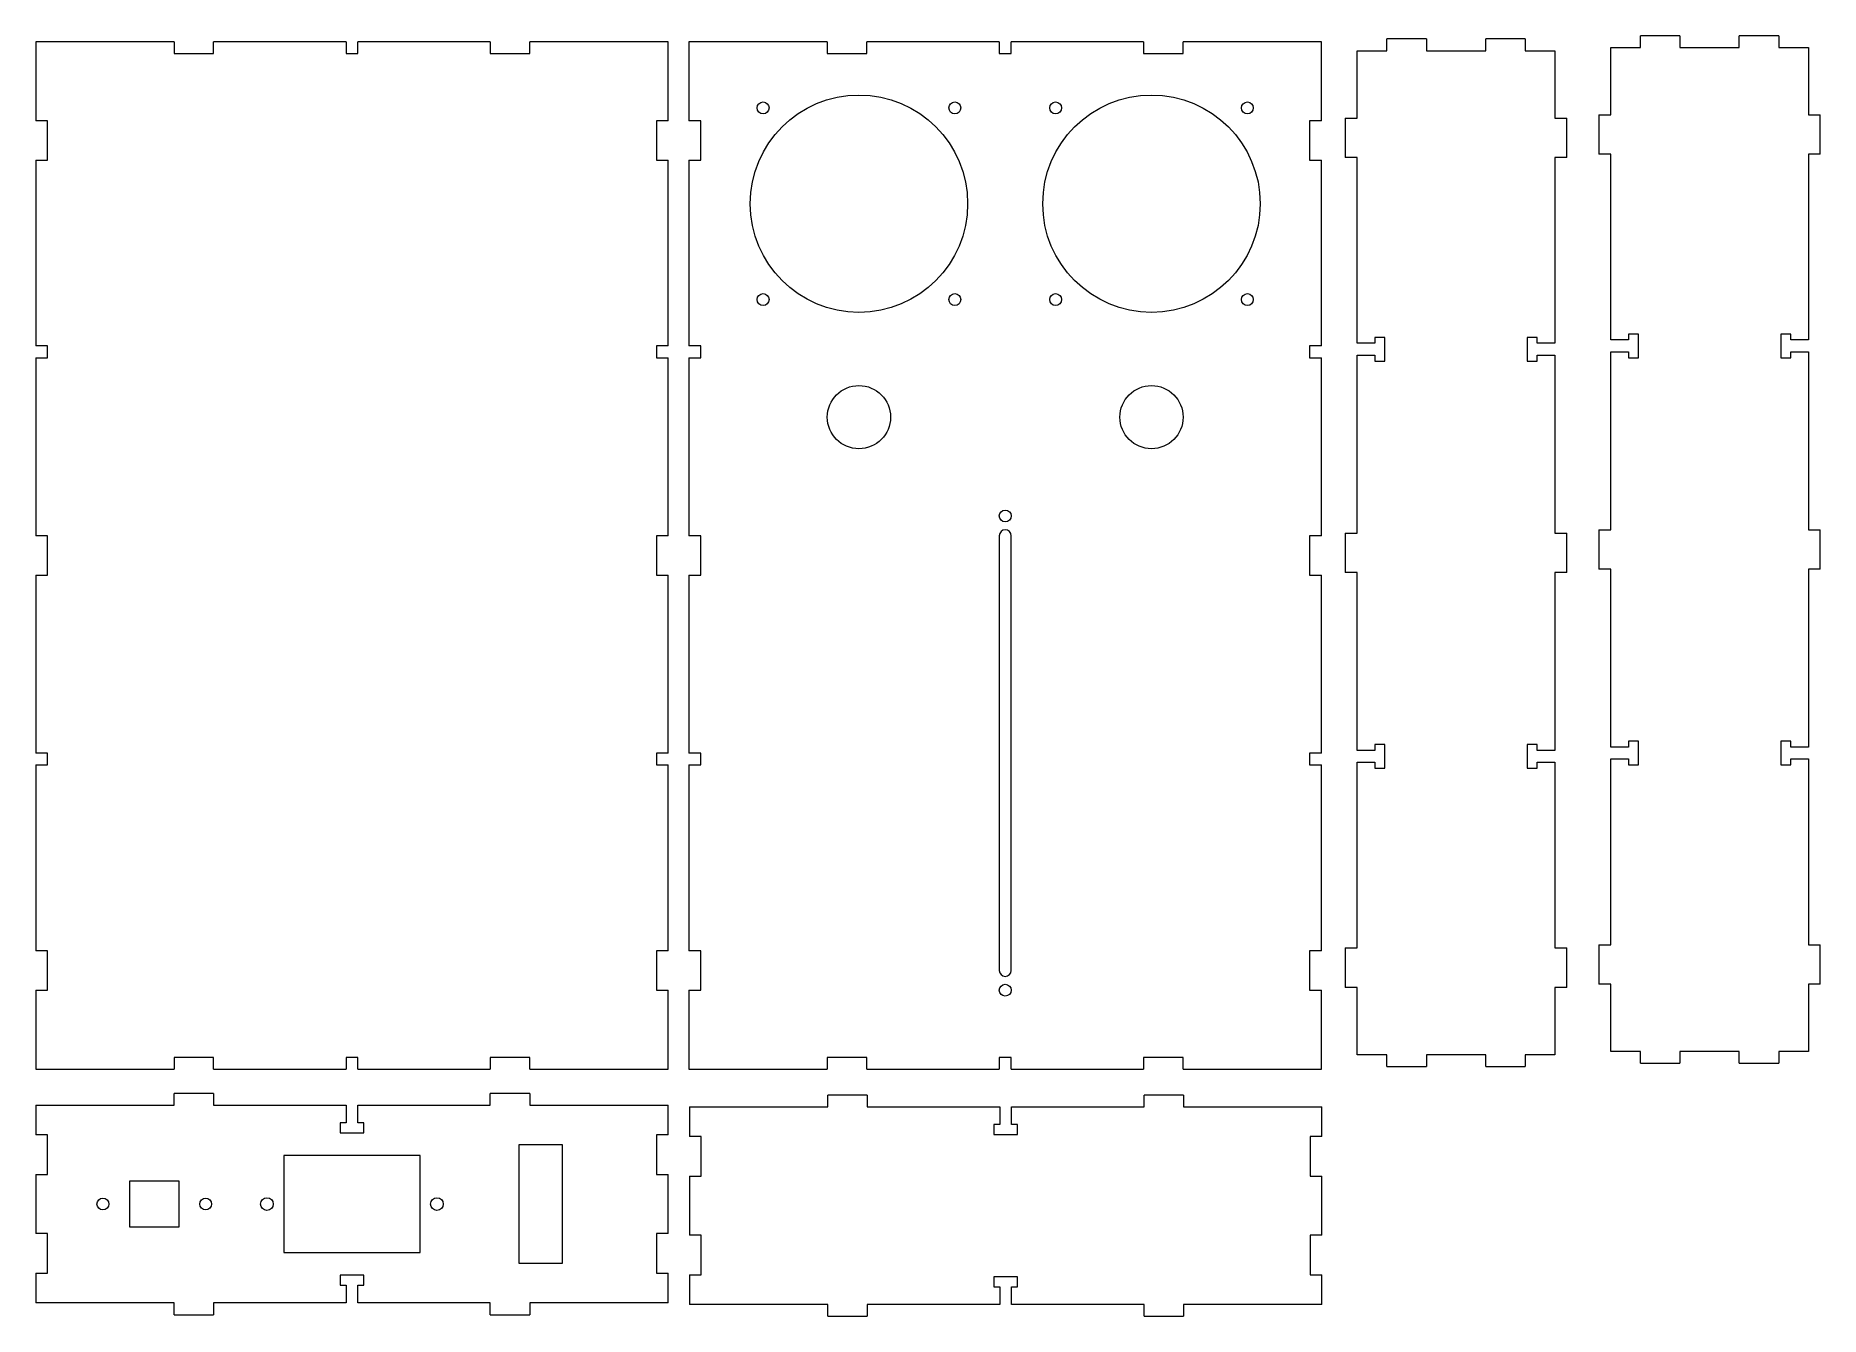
# Model space of a CAD drawing. Header units: millimetres. Extents: x 12 to 463, y 69 to 393.
import ezdxf

# ---------------------------------------------------------------- set-up
doc = ezdxf.new("R2010")
doc.units = ezdxf.units.MM

msp = doc.modelspace()

# ---------------------------------------------------------------- linework, layer by layer
at = {"color": 7, "linetype": 'Continuous', "lineweight": 15}
for p, q in [((417.83, 390.48), (417.83, 393.48)), ((427.83, 393.48), (417.83, 393.48)), ((427.83, 393.48), (427.83, 390.48)), ((442.83, 390.48), (442.83, 393.48)), ((452.83, 393.48), (442.83, 393.48)), ((452.83, 393.48), (452.83, 390.48)), ((46.91, 391.96), (11.91, 391.96)), ((11.91, 391.96), (11.91, 371.96)), ((46.91, 391.96), (46.91, 388.96)), ((46.91, 388.96), (56.91, 388.96)), ((56.91, 388.96), (56.91, 391.96)), ((90.41, 391.96), (56.91, 391.96)), ((90.41, 391.96), (90.41, 388.96)), ((90.41, 388.96), (93.41, 388.96)), ((93.41, 388.96), (93.41, 391.96)), ((126.91, 391.96), (93.41, 391.96)), ((126.91, 391.96), (126.91, 388.96)), ((126.91, 388.96), (136.91, 388.96)), ((136.91, 388.96), (136.91, 391.96)), ((171.91, 391.96), (136.91, 391.96)), ((171.91, 371.96), (171.91, 391.96)), ((212.15, 391.96), (177.15, 391.96)), ((177.15, 391.96), (177.15, 371.96)), ((212.15, 391.96), (212.15, 388.96)), ((212.15, 388.96), (222.15, 388.96)), ((222.15, 388.96), (222.15, 391.96)), ((255.65, 391.96), (222.15, 391.96)), ((255.65, 391.96), (255.65, 388.96)), ((255.65, 388.96), (258.65, 388.96)), ((258.65, 388.96), (258.65, 391.96)), ((292.15, 391.96), (258.65, 391.96)), ((292.15, 391.96), (292.15, 388.96)), ((292.15, 388.96), (302.15, 388.96)), ((302.15, 388.96), (302.15, 391.96)), ((337.15, 391.96), (302.15, 391.96)), ((337.15, 371.96), (337.15, 391.96)), ((346.18, 372.64), (346.18, 389.64)), ((346.18, 389.64), (353.68, 389.64)), ((353.68, 389.64), (353.68, 392.64)), ((363.68, 392.64), (353.68, 392.64)), ((363.68, 392.64), (363.68, 389.64)), ((363.68, 389.64), (378.68, 389.64)), ((378.68, 389.64), (378.68, 392.64)), ((388.68, 392.64), (378.68, 392.64)), ((388.68, 392.64), (388.68, 389.64)), ((388.68, 389.64), (396.18, 389.64)), ((396.18, 389.64), (396.18, 372.64)), ((410.33, 373.48), (410.33, 390.48)), ((410.33, 390.48), (417.83, 390.48)), ((427.83, 390.48), (442.83, 390.48)), ((452.83, 390.48), (460.33, 390.48)), ((460.33, 390.48), (460.33, 373.48)), ((14.91, 371.96), (11.91, 371.96)), ((14.91, 361.96), (14.91, 371.96)), ((168.91, 371.96), (168.91, 361.96)), ((171.91, 371.96), (168.91, 371.96)), ((180.15, 371.96), (177.15, 371.96)), ((180.15, 361.96), (180.15, 371.96)), ((334.15, 371.96), (334.15, 361.96)), ((337.15, 371.96), (334.15, 371.96)), ((343.18, 372.64), (346.18, 372.64)), ((343.18, 372.64), (343.18, 362.64)), ((396.18, 372.64), (399.18, 372.64)), ((399.18, 362.64), (399.18, 372.64)), ((407.33, 373.48), (410.33, 373.48)), ((407.33, 373.48), (407.33, 363.48)), ((460.33, 373.48), (463.33, 373.48)), ((463.33, 363.48), (463.33, 373.48)), ((11.91, 361.96), (14.91, 361.96)), ((11.91, 361.96), (11.91, 314.96)), ((168.91, 361.96), (171.91, 361.96)), ((171.91, 314.96), (171.91, 361.96)), ((177.15, 361.96), (180.15, 361.96)), ((177.15, 361.96), (177.15, 314.96)), ((334.15, 361.96), (337.15, 361.96)), ((337.15, 314.96), (337.15, 361.96)), ((346.18, 362.64), (343.18, 362.64)), ((346.18, 315.64), (346.18, 362.64)), ((399.18, 362.64), (396.18, 362.64)), ((396.18, 362.64), (396.18, 315.64)), ((410.33, 363.48), (407.33, 363.48)), ((410.33, 316.48), (410.33, 363.48)), ((463.33, 363.48), (460.33, 363.48)), ((460.33, 363.48), (460.33, 316.48)), ((353.18, 317.14), (350.68, 317.14)), ((350.68, 317.14), (350.68, 315.64)), ((353.18, 311.14), (353.18, 317.14)), ((391.68, 317.14), (389.18, 317.14)), ((389.18, 317.14), (389.18, 311.14)), ((391.68, 315.64), (391.68, 317.14)), ((414.83, 316.48), (410.33, 316.48)), ((417.33, 317.98), (414.83, 317.98)), ((414.83, 317.98), (414.83, 316.48)), ((417.33, 311.98), (417.33, 317.98)), ((455.83, 317.98), (453.33, 317.98)), ((453.33, 317.98), (453.33, 311.98)), ((455.83, 316.48), (455.83, 317.98)), ((460.33, 316.48), (455.83, 316.48)), ((14.91, 314.96), (11.91, 314.96)), ((11.91, 311.96), (14.91, 311.96)), ((11.91, 311.96), (11.91, 266.96)), ((14.91, 311.96), (14.91, 314.96)), ((171.91, 314.96), (168.91, 314.96)), ((168.91, 314.96), (168.91, 311.96)), ((168.91, 311.96), (171.91, 311.96)), ((171.91, 266.96), (171.91, 311.96)), ((180.15, 314.96), (177.15, 314.96)), ((177.15, 311.96), (180.15, 311.96)), ((177.15, 311.96), (177.15, 266.96)), ((180.15, 311.96), (180.15, 314.96)), ((337.15, 314.96), (334.15, 314.96)), ((334.15, 314.96), (334.15, 311.96)), ((334.15, 311.96), (337.15, 311.96)), ((337.15, 266.96), (337.15, 311.96)), ((350.68, 315.64), (346.18, 315.64)), ((346.18, 267.64), (346.18, 312.64)), ((346.18, 312.64), (350.68, 312.64)), ((350.68, 312.64), (350.68, 311.14)), ((396.18, 315.64), (391.68, 315.64)), ((391.68, 311.14), (391.68, 312.64)), ((391.68, 312.64), (396.18, 312.64)), ((396.18, 312.64), (396.18, 267.64)), ((410.33, 268.48), (410.33, 313.48)), ((410.33, 313.48), (414.83, 313.48)), ((414.83, 313.48), (414.83, 311.98)), ((414.83, 311.98), (417.33, 311.98)), ((453.33, 311.98), (455.83, 311.98)), ((455.83, 311.98), (455.83, 313.48)), ((455.83, 313.48), (460.33, 313.48)), ((460.33, 313.48), (460.33, 268.48)), ((350.68, 311.14), (353.18, 311.14)), ((389.18, 311.14), (391.68, 311.14)), ((14.91, 266.96), (11.91, 266.96)), ((14.91, 256.96), (14.91, 266.96)), ((171.91, 266.96), (168.91, 266.96)), ((168.91, 266.96), (168.91, 256.96)), ((180.15, 266.96), (177.15, 266.96)), ((180.15, 256.96), (180.15, 266.96)), ((255.65, 266.96), (255.65, 156.96)), ((258.65, 156.96), (258.65, 266.96)), ((337.15, 266.96), (334.15, 266.96)), ((334.15, 266.96), (334.15, 256.96)), ((343.18, 267.64), (346.18, 267.64)), ((343.18, 267.64), (343.18, 257.64)), ((396.18, 267.64), (399.18, 267.64)), ((399.18, 257.64), (399.18, 267.64)), ((407.33, 268.48), (410.33, 268.48)), ((407.33, 268.48), (407.33, 258.48)), ((460.33, 268.48), (463.33, 268.48)), ((463.33, 258.48), (463.33, 268.48)), ((346.18, 257.64), (343.18, 257.64)), ((346.18, 212.64), (346.18, 257.64)), ((399.18, 257.64), (396.18, 257.64)), ((396.18, 257.64), (396.18, 212.64)), ((410.33, 258.48), (407.33, 258.48)), ((410.33, 213.48), (410.33, 258.48)), ((463.33, 258.48), (460.33, 258.48)), ((460.33, 258.48), (460.33, 213.48)), ((11.91, 256.96), (14.91, 256.96)), ((11.91, 256.96), (11.91, 211.96)), ((168.91, 256.96), (171.91, 256.96)), ((171.91, 211.96), (171.91, 256.96)), ((177.15, 256.96), (180.15, 256.96)), ((177.15, 256.96), (177.15, 211.96)), ((334.15, 256.96), (337.15, 256.96)), ((337.15, 211.96), (337.15, 256.96)), ((350.68, 212.64), (346.18, 212.64)), ((353.18, 214.14), (350.68, 214.14)), ((350.68, 214.14), (350.68, 212.64)), ((353.18, 208.14), (353.18, 214.14)), ((391.68, 214.14), (389.18, 214.14)), ((389.18, 214.14), (389.18, 208.14)), ((391.68, 212.64), (391.68, 214.14)), ((396.18, 212.64), (391.68, 212.64)), ((414.83, 213.48), (410.33, 213.48)), ((417.33, 214.98), (414.83, 214.98)), ((414.83, 214.98), (414.83, 213.48)), ((417.33, 208.98), (417.33, 214.98)), ((455.83, 214.98), (453.33, 214.98)), ((453.33, 214.98), (453.33, 208.98)), ((455.83, 213.48), (455.83, 214.98)), ((460.33, 213.48), (455.83, 213.48)), ((14.91, 211.96), (11.91, 211.96)), ((11.91, 208.96), (14.91, 208.96)), ((11.91, 208.96), (11.91, 161.96)), ((14.91, 208.96), (14.91, 211.96)), ((171.91, 211.96), (168.91, 211.96)), ((168.91, 211.96), (168.91, 208.96)), ((168.91, 208.96), (171.91, 208.96)), ((171.91, 161.96), (171.91, 208.96)), ((180.15, 211.96), (177.15, 211.96)), ((177.15, 208.96), (180.15, 208.96)), ((177.15, 208.96), (177.15, 161.96)), ((180.15, 208.96), (180.15, 211.96)), ((337.15, 211.96), (334.15, 211.96)), ((334.15, 211.96), (334.15, 208.96)), ((334.15, 208.96), (337.15, 208.96)), ((337.15, 161.96), (337.15, 208.96)), ((346.18, 162.64), (346.18, 209.64)), ((346.18, 209.64), (350.68, 209.64)), ((350.68, 209.64), (350.68, 208.14)), ((350.68, 208.14), (353.18, 208.14)), ((389.18, 208.14), (391.68, 208.14)), ((391.68, 208.14), (391.68, 209.64)), ((391.68, 209.64), (396.18, 209.64)), ((396.18, 209.64), (396.18, 162.64)), ((410.33, 163.48), (410.33, 210.48)), ((410.33, 210.48), (414.83, 210.48)), ((414.83, 210.48), (414.83, 208.98)), ((414.83, 208.98), (417.33, 208.98)), ((453.33, 208.98), (455.83, 208.98)), ((455.83, 208.98), (455.83, 210.48)), ((455.83, 210.48), (460.33, 210.48)), ((460.33, 210.48), (460.33, 163.48)), ((343.18, 162.64), (346.18, 162.64)), ((343.18, 162.64), (343.18, 152.64)), ((396.18, 162.64), (399.18, 162.64)), ((399.18, 152.64), (399.18, 162.64)), ((407.33, 163.48), (410.33, 163.48)), ((407.33, 163.48), (407.33, 153.48)), ((460.33, 163.48), (463.33, 163.48)), ((463.33, 153.48), (463.33, 163.48)), ((14.91, 161.96), (11.91, 161.96)), ((14.91, 151.96), (14.91, 161.96)), ((171.91, 161.96), (168.91, 161.96)), ((168.91, 161.96), (168.91, 151.96)), ((180.15, 161.96), (177.15, 161.96)), ((180.15, 151.96), (180.15, 161.96)), ((337.15, 161.96), (334.15, 161.96)), ((334.15, 161.96), (334.15, 151.96)), ((11.91, 151.96), (14.91, 151.96)), ((11.91, 151.96), (11.91, 131.96)), ((168.91, 151.96), (171.91, 151.96)), ((171.91, 131.96), (171.91, 151.96)), ((177.15, 151.96), (180.15, 151.96)), ((177.15, 151.96), (177.15, 131.96)), ((334.15, 151.96), (337.15, 151.96)), ((337.15, 131.96), (337.15, 151.96)), ((346.18, 152.64), (343.18, 152.64)), ((346.18, 135.64), (346.18, 152.64)), ((399.18, 152.64), (396.18, 152.64)), ((396.18, 152.64), (396.18, 135.64)), ((410.33, 153.48), (407.33, 153.48)), ((410.33, 136.48), (410.33, 153.48)), ((463.33, 153.48), (460.33, 153.48)), ((460.33, 153.48), (460.33, 136.48)), ((353.68, 135.64), (346.18, 135.64)), ((353.68, 132.64), (353.68, 135.64)), ((378.68, 135.64), (363.68, 135.64)), ((363.68, 135.64), (363.68, 132.64)), ((378.68, 132.64), (378.68, 135.64)), ((396.18, 135.64), (388.68, 135.64)), ((388.68, 135.64), (388.68, 132.64)), ((417.83, 136.48), (410.33, 136.48)), ((417.83, 133.48), (417.83, 136.48)), ((442.83, 136.48), (427.83, 136.48)), ((427.83, 136.48), (427.83, 133.48)), ((442.83, 133.48), (442.83, 136.48)), ((460.33, 136.48), (452.83, 136.48)), ((452.83, 136.48), (452.83, 133.48)), ((11.91, 131.96), (46.91, 131.96)), ((56.91, 134.96), (46.91, 134.96)), ((46.91, 134.96), (46.91, 131.96)), ((56.91, 131.96), (56.91, 134.96)), ((56.91, 131.96), (90.41, 131.96)), ((93.41, 134.96), (90.41, 134.96)), ((90.41, 134.96), (90.41, 131.96)), ((93.41, 131.96), (93.41, 134.96)), ((93.41, 131.96), (126.91, 131.96)), ((136.91, 134.96), (126.91, 134.96)), ((126.91, 134.96), (126.91, 131.96)), ((136.91, 131.96), (136.91, 134.96)), ((136.91, 131.96), (171.91, 131.96)), ((177.15, 131.96), (212.15, 131.96)), ((222.15, 134.96), (212.15, 134.96)), ((212.15, 134.96), (212.15, 131.96)), ((222.15, 131.96), (222.15, 134.96)), ((222.15, 131.96), (255.65, 131.96)), ((258.65, 134.96), (255.65, 134.96)), ((255.65, 134.96), (255.65, 131.96)), ((258.65, 131.96), (258.65, 134.96)), ((258.65, 131.96), (292.15, 131.96)), ((302.15, 134.96), (292.15, 134.96)), ((292.15, 134.96), (292.15, 131.96)), ((302.15, 131.96), (302.15, 134.96)), ((302.15, 131.96), (337.15, 131.96)), ((353.68, 132.64), (363.68, 132.64)), ((378.68, 132.64), (388.68, 132.64)), ((417.83, 133.48), (427.83, 133.48)), ((442.83, 133.48), (452.83, 133.48)), ((11.91, 122.86), (46.91, 122.86)), ((11.91, 122.86), (11.91, 115.36)), ((46.91, 122.86), (46.91, 125.86)), ((56.91, 125.86), (46.91, 125.86)), ((56.91, 125.86), (56.91, 122.86)), ((56.91, 122.86), (90.41, 122.86)), ((90.41, 122.86), (90.41, 118.36)), ((93.41, 118.36), (93.41, 122.86)), ((93.41, 122.86), (126.91, 122.86)), ((126.91, 122.86), (126.91, 125.86)), ((136.91, 125.86), (126.91, 125.86)), ((136.91, 125.86), (136.91, 122.86)), ((136.91, 122.86), (171.91, 122.86)), ((171.91, 115.36), (171.91, 122.86)), ((177.27, 122.44), (212.27, 122.44)), ((177.27, 122.44), (177.27, 114.94)), ((212.27, 122.44), (212.27, 125.44)), ((222.27, 125.44), (212.27, 125.44)), ((222.27, 125.44), (222.27, 122.44)), ((222.27, 122.44), (255.77, 122.44)), ((255.77, 122.44), (255.77, 117.94)), ((258.77, 117.94), (258.77, 122.44)), ((258.77, 122.44), (292.27, 122.44)), ((292.27, 122.44), (292.27, 125.44)), ((302.27, 125.44), (292.27, 125.44)), ((302.27, 125.44), (302.27, 122.44)), ((302.27, 122.44), (337.27, 122.44)), ((337.27, 114.94), (337.27, 122.44)), ((90.41, 118.36), (88.91, 118.36)), ((88.91, 118.36), (88.91, 115.86)), ((94.91, 118.36), (93.41, 118.36)), ((94.91, 115.86), (94.91, 118.36)), ((255.77, 117.94), (254.27, 117.94)), ((254.27, 117.94), (254.27, 115.44)), ((260.27, 117.94), (258.77, 117.94)), ((260.27, 115.44), (260.27, 117.94)), ((14.91, 115.36), (11.91, 115.36)), ((14.91, 105.36), (14.91, 115.36)), ((88.91, 115.86), (94.91, 115.86)), ((145.16, 112.86), (134.16, 112.86)), ((134.16, 112.86), (134.16, 82.86)), ((145.16, 82.86), (145.16, 112.86)), ((171.91, 115.36), (168.91, 115.36)), ((168.91, 115.36), (168.91, 105.36)), ((180.27, 114.94), (177.27, 114.94)), ((180.27, 104.94), (180.27, 114.94)), ((254.27, 115.44), (260.27, 115.44)), ((337.27, 114.94), (334.27, 114.94)), ((334.27, 114.94), (334.27, 104.94)), ((109.16, 110.11), (74.66, 110.11)), ((74.66, 110.11), (74.66, 85.61)), ((109.16, 85.61), (109.16, 110.11)), ((11.91, 105.36), (14.91, 105.36)), ((11.91, 105.36), (11.91, 90.36)), ((168.91, 105.36), (171.91, 105.36)), ((171.91, 90.36), (171.91, 105.36)), ((177.27, 104.94), (180.27, 104.94)), ((177.27, 104.94), (177.27, 89.94)), ((334.27, 104.94), (337.27, 104.94)), ((337.27, 89.94), (337.27, 104.94)), ((48.16, 103.61), (35.66, 103.61)), ((35.66, 103.61), (35.66, 92.11)), ((48.16, 92.11), (48.16, 103.61)), ((14.91, 90.36), (11.91, 90.36)), ((14.91, 80.36), (14.91, 90.36)), ((35.66, 92.11), (48.16, 92.11)), ((171.91, 90.36), (168.91, 90.36)), ((168.91, 90.36), (168.91, 80.36)), ((180.27, 89.94), (177.27, 89.94)), ((180.27, 79.94), (180.27, 89.94)), ((337.27, 89.94), (334.27, 89.94)), ((334.27, 89.94), (334.27, 79.94)), ((74.66, 85.61), (109.16, 85.61)), ((134.16, 82.86), (145.16, 82.86)), ((11.91, 80.36), (14.91, 80.36)), ((11.91, 80.36), (11.91, 72.86)), ((94.91, 79.86), (88.91, 79.86)), ((88.91, 79.86), (88.91, 77.36)), ((88.91, 77.36), (90.41, 77.36)), ((90.41, 77.36), (90.41, 72.86)), ((93.41, 72.86), (93.41, 77.36)), ((93.41, 77.36), (94.91, 77.36)), ((94.91, 77.36), (94.91, 79.86)), ((168.91, 80.36), (171.91, 80.36)), ((171.91, 72.86), (171.91, 80.36)), ((177.27, 79.94), (180.27, 79.94)), ((177.27, 79.94), (177.27, 72.44)), ((260.27, 79.44), (254.27, 79.44)), ((254.27, 79.44), (254.27, 76.94)), ((254.27, 76.94), (255.77, 76.94)), ((255.77, 76.94), (255.77, 72.44)), ((258.77, 72.44), (258.77, 76.94)), ((258.77, 76.94), (260.27, 76.94)), ((260.27, 76.94), (260.27, 79.44)), ((334.27, 79.94), (337.27, 79.94)), ((337.27, 72.44), (337.27, 79.94)), ((46.91, 72.86), (11.91, 72.86)), ((46.91, 69.86), (46.91, 72.86)), ((90.41, 72.86), (56.91, 72.86)), ((56.91, 72.86), (56.91, 69.86)), ((126.91, 72.86), (93.41, 72.86)), ((126.91, 69.86), (126.91, 72.86)), ((171.91, 72.86), (136.91, 72.86)), ((136.91, 72.86), (136.91, 69.86)), ((212.27, 72.44), (177.27, 72.44)), ((212.27, 69.44), (212.27, 72.44)), ((255.77, 72.44), (222.27, 72.44)), ((222.27, 72.44), (222.27, 69.44)), ((292.27, 72.44), (258.77, 72.44)), ((292.27, 69.44), (292.27, 72.44)), ((337.27, 72.44), (302.27, 72.44)), ((302.27, 72.44), (302.27, 69.44)), ((46.91, 69.86), (56.91, 69.86)), ((126.91, 69.86), (136.91, 69.86)), ((212.27, 69.44), (222.27, 69.44)), ((292.27, 69.44), (302.27, 69.44))]:
    msp.add_line(p, q, dxfattribs=at)
for centre, radius in [((220.15, 350.96), 27.5), ((195.9, 375.21), 1.5), ((244.4, 375.21), 1.5), ((294.15, 350.96), 27.5), ((269.9, 375.21), 1.5), ((318.4, 375.21), 1.5), ((195.9, 326.71), 1.5), ((244.4, 326.71), 1.5), ((269.9, 326.71), 1.5), ((318.4, 326.71), 1.5), ((220.15, 296.96), 8), ((294.15, 296.96), 8), ((257.15, 271.96), 1.5), ((257.15, 151.96), 1.5), ((28.91, 97.86), 1.5), ((54.91, 97.86), 1.5), ((70.41, 97.86), 1.6), ((113.41, 97.86), 1.6)]:
    msp.add_circle(centre, radius, dxfattribs=at)
for centre, start, end in [((257.15, 266.96), 0, 180), ((257.15, 156.96), 180, 0)]:
    msp.add_arc(centre, 1.5, start, end, dxfattribs=at)

doc.saveas('drawing.dxf')
